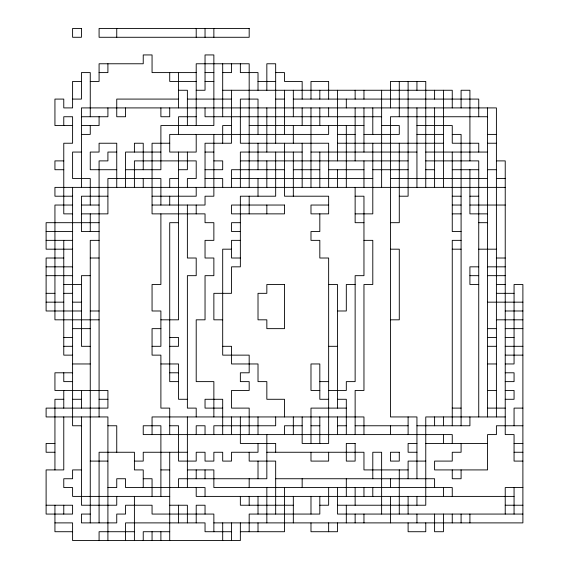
<?xml version="1.0" encoding="UTF-8"?>
<svg xmlns="http://www.w3.org/2000/svg" width="569" height="569" viewBox="0 0 569 569"><rect width="100%" height="100%" fill="white"/><g stroke="black" fill="none" stroke-linecap="round" stroke-linejoin="round"><path stroke-width="0.85" d="M99.084 72.597L107.911 72.597L107.911 63.771M196.205 72.597L152.058 72.597L152.058 54.937L143.232 54.937L143.232 63.771L99.084 63.771L99.084 81.424L90.258 81.424M205.039 72.597L213.866 72.597M222.692 72.597L231.526 72.597L231.526 63.771M275.673 72.597L284.5 72.597L284.5 81.424L302.16 81.424L302.16 99.084M81.424 81.424L72.597 81.424L72.597 107.911L63.771 107.911L63.771 99.084L54.937 99.084L54.937 125.571L72.597 125.571M196.205 81.424L169.718 81.424L169.718 72.597M205.039 81.424L213.866 81.424M258.013 81.424L275.673 81.424M178.545 90.258L187.379 90.258L187.379 125.571M196.205 90.258L205.039 90.258L205.039 54.937L213.866 54.937L213.866 125.571L160.892 125.571L160.892 169.718L125.571 169.718M222.692 90.258L452.255 90.258L452.255 107.911M72.597 99.084L81.424 99.084L81.424 72.597L90.258 72.597L90.258 116.745M178.545 99.084L116.745 99.084L116.745 116.745L125.571 116.745L125.571 107.911M187.379 99.084L231.526 99.084M275.673 99.084L284.5 99.084M293.327 99.084L478.742 99.084L478.742 116.745M81.424 116.745L107.911 116.745L107.911 107.911M196.205 116.745L178.545 116.745L178.545 134.405M381.621 116.745L205.039 116.745L205.039 107.911M487.576 116.745L390.455 116.745L390.455 416.942L416.942 416.942L416.942 478.742M81.424 125.571L99.084 125.571L99.084 116.745M231.526 125.571L222.692 125.571L222.692 143.232M249.179 125.571L363.961 125.571M381.621 125.571L399.282 125.571L399.282 134.405L363.961 134.405M416.942 125.571L452.255 125.571L452.255 143.232L478.742 143.232L478.742 152.058M81.424 134.405L90.258 134.405L90.258 125.571M337.474 134.405L355.134 134.405M416.942 134.405L443.429 134.405M452.255 134.405L461.089 134.405L461.089 425.768M487.576 134.405L496.403 134.405M169.718 143.232L152.058 143.232L152.058 213.866L205.039 213.866L205.039 222.692L213.866 222.692L213.866 240.353L205.039 240.353L205.039 258.013L213.866 258.013L213.866 275.673L205.039 275.673L205.039 319.821L196.205 319.821L196.205 381.621L213.866 381.621L213.866 416.942M337.474 143.232L443.429 143.232M487.576 143.232L496.403 143.232M81.424 152.058L72.597 152.058L72.597 178.545L90.258 178.545L90.258 205.039M116.745 152.058L107.911 152.058L107.911 160.892L99.084 160.892L99.084 416.942M160.892 152.058L125.571 152.058L125.571 187.379M205.039 152.058L213.866 152.058M302.16 152.058L240.353 152.058L240.353 187.379M310.987 152.058L416.942 152.058M425.768 152.058L487.576 152.058M63.771 160.892L54.937 160.892L54.937 169.718L63.771 169.718M213.866 160.892L222.692 160.892L222.692 169.718L205.039 169.718M240.353 160.892L408.108 160.892M425.768 160.892L478.742 160.892L478.742 416.942M496.403 160.892L505.229 160.892L505.229 434.595L514.063 434.595L514.063 461.089L522.89 461.089M116.745 169.718L90.258 169.718L90.258 152.058L99.084 152.058L99.084 143.232L116.745 143.232L116.745 187.379M178.545 169.718L187.379 169.718L187.379 152.058M284.5 169.718L231.526 169.718L231.526 187.379M293.327 169.718L319.821 169.718M328.647 169.718L363.961 169.718M372.795 169.718L408.108 169.718M425.768 169.718L434.595 169.718M452.255 169.718L478.742 169.718M487.576 169.718L496.403 169.718M178.545 178.545L169.718 178.545L169.718 187.379M205.039 178.545L222.692 178.545L222.692 187.379M231.526 178.545L372.795 178.545M390.455 178.545L487.576 178.545M496.403 178.545L505.229 178.545M505.229 187.379L54.937 187.379L54.937 196.205L72.597 196.205M107.911 196.205L81.424 196.205L81.424 231.526L99.084 231.526M152.058 196.205L196.205 196.205L196.205 187.379M355.134 196.205L363.961 196.205L363.961 275.673L355.134 275.673L355.134 381.621L346.308 381.621L346.308 390.455L328.647 390.455M399.282 196.205L408.108 196.205L408.108 81.424M452.255 196.205L461.089 196.205M469.916 196.205L478.742 196.205M72.597 205.039L54.937 205.039L54.937 319.821L99.084 319.821M81.424 205.039L99.084 205.039M152.058 205.039L205.039 205.039L205.039 196.205L213.866 196.205L213.866 134.405M328.647 205.039L310.987 205.039L310.987 213.866L328.647 213.866L328.647 196.205L284.5 196.205L284.5 143.232M452.255 205.039L461.089 205.039M469.916 205.039L505.229 205.039M72.597 213.866L63.771 213.866L63.771 143.232L72.597 143.232L72.597 116.745L63.771 116.745L63.771 125.571M81.424 213.866L107.911 213.866L107.911 178.545L160.892 178.545L160.892 205.039M355.134 213.866L372.795 213.866L372.795 143.232M452.255 213.866L461.089 213.866M487.576 213.866L469.916 213.866L469.916 169.718M99.084 222.692L46.11 222.692L46.11 249.179L72.597 249.179M178.545 222.692L169.718 222.692L169.718 381.621L178.545 381.621M240.353 222.692L231.526 222.692L231.526 231.526L240.353 231.526M363.961 222.692L355.134 222.692L355.134 187.379M390.455 222.692L399.282 222.692L399.282 143.232M478.742 222.692L487.576 222.692M46.11 231.526L72.597 231.526M461.089 231.526L452.255 231.526L452.255 152.058M46.11 240.353L72.597 240.353M99.084 240.353L90.258 240.353L90.258 522.89M240.353 240.353L231.526 240.353L231.526 258.013L240.353 258.013M363.961 240.353L372.795 240.353L372.795 284.5L363.961 284.5L363.961 390.455L355.134 390.455L355.134 434.595M461.089 240.353L452.255 240.353L452.255 425.768M231.526 249.179L222.692 249.179L222.692 355.134L249.179 355.134L249.179 372.795L240.353 372.795L240.353 381.621L249.179 381.621L249.179 390.455L231.526 390.455L231.526 408.108L249.179 408.108L249.179 434.595M390.455 249.179L399.282 249.179L399.282 319.821L390.455 319.821M452.255 249.179L461.089 249.179M478.742 249.179L496.403 249.179M63.771 258.013L46.11 258.013L46.11 310.987L81.424 310.987M90.258 258.013L99.084 258.013M496.403 258.013L505.229 258.013M46.11 266.84L72.597 266.84M478.742 266.84L469.916 266.84L469.916 284.5L478.742 284.5M487.576 266.84L505.229 266.84M46.11 275.673L72.597 275.673M90.258 275.673L81.424 275.673L81.424 346.308L90.258 346.308M469.916 275.673L478.742 275.673M487.576 275.673L505.229 275.673M63.771 284.5L81.424 284.5M328.647 284.5L337.474 284.5L337.474 408.108M355.134 284.5L346.308 284.5L346.308 310.987L337.474 310.987M496.403 284.5L505.229 284.5M46.11 293.327L54.937 293.327M63.771 293.327L72.597 293.327M496.403 293.327L514.063 293.327M46.11 302.16L63.771 302.16M72.597 302.16L81.424 302.16M487.576 302.16L522.89 302.16M90.258 310.987L99.084 310.987M505.229 310.987L522.89 310.987M160.892 319.821L178.545 319.821L178.545 152.058M222.692 319.821L213.866 319.821L213.866 293.327L231.526 293.327L231.526 266.84L240.353 266.84L240.353 196.205L275.673 196.205L275.673 152.058M496.403 319.821L522.89 319.821M72.597 328.647L90.258 328.647M160.892 328.647L152.058 328.647L152.058 355.134L160.892 355.134L160.892 408.108L169.718 408.108L169.718 434.595M487.576 328.647L496.403 328.647M505.229 328.647L522.89 328.647M63.771 337.474L72.597 337.474M169.718 337.474L178.545 337.474L178.545 346.308L169.718 346.308M487.576 337.474L496.403 337.474M505.229 337.474L514.063 337.474M63.771 346.308L72.597 346.308M152.058 346.308L160.892 346.308L160.892 310.987L152.058 310.987L152.058 284.5L160.892 284.5L160.892 213.866M222.692 346.308L231.526 346.308L231.526 363.961L258.013 363.961L258.013 381.621L266.84 381.621L266.84 399.282L284.5 399.282L284.5 416.942M328.647 346.308L337.474 346.308M487.576 346.308L496.403 346.308M505.229 346.308L522.89 346.308M72.597 355.134L63.771 355.134L63.771 240.353M505.229 355.134L522.89 355.134M72.597 363.961L90.258 363.961M160.892 363.961L178.545 363.961L178.545 399.282L187.379 399.282M487.576 363.961L496.403 363.961M505.229 363.961L514.063 363.961L514.063 284.5L522.89 284.5L522.89 522.89L213.866 522.89M72.597 372.795L54.937 372.795L54.937 390.455L107.911 390.455L107.911 408.108L46.11 408.108L46.11 416.942L107.911 416.942L107.911 540.55M169.718 372.795L178.545 372.795M505.229 372.795L514.063 372.795L514.063 381.621L505.229 381.621M72.597 381.621L63.771 381.621L63.771 372.795M319.821 381.621L328.647 381.621M319.821 390.455L310.987 390.455L310.987 363.961L319.821 363.961L319.821 399.282L328.647 399.282M487.576 390.455L496.403 390.455M505.229 390.455L514.063 390.455L514.063 399.282L505.229 399.282M63.771 399.282L54.937 399.282L54.937 469.916M72.597 399.282L81.424 399.282M99.084 399.282L107.911 399.282M337.474 399.282L346.308 399.282L346.308 434.595M222.692 408.108L205.039 408.108L205.039 399.282L222.692 399.282L222.692 434.595M346.308 408.108L310.987 408.108L310.987 443.429M452.255 408.108L461.089 408.108M487.576 408.108L505.229 408.108M522.89 408.108L514.063 408.108L514.063 425.768M505.229 416.942L425.768 416.942L425.768 505.229L337.474 505.229M81.424 425.768L72.597 425.768L72.597 187.379M107.911 425.768L116.745 425.768L116.745 452.255M169.718 425.768L178.545 425.768L178.545 461.089L196.205 461.089L196.205 452.255L205.039 452.255L205.039 461.089L213.866 461.089L213.866 452.255L222.692 452.255L222.692 461.089L231.526 461.089L231.526 452.255L258.013 452.255L258.013 443.429M302.16 425.768L284.5 425.768L284.5 434.595M310.987 425.768L319.821 425.768M337.474 425.768L346.308 425.768M355.134 425.768L408.108 425.768M416.942 425.768L469.916 425.768L469.916 416.942M522.89 425.768L496.403 425.768L496.403 434.595L487.576 434.595L487.576 469.916L434.595 469.916L434.595 461.089L452.255 461.089L452.255 452.255L461.089 452.255L461.089 443.429M54.937 443.429L46.11 443.429L46.11 452.255L54.937 452.255M416.942 443.429L408.108 443.429L408.108 452.255L416.942 452.255M425.768 443.429L487.576 443.429M514.063 443.429L522.89 443.429M187.379 452.255L143.232 452.255L143.232 461.089L134.405 461.089M266.84 452.255L363.961 452.255L363.961 469.916L408.108 469.916M514.063 452.255L522.89 452.255M90.258 461.089L107.911 461.089M425.768 461.089L408.108 461.089L408.108 478.742M81.424 469.916L72.597 469.916L72.597 478.742L63.771 478.742L63.771 487.576L72.597 487.576L72.597 496.403L169.718 496.403M160.892 469.916L169.718 469.916M187.379 469.916L213.866 469.916L213.866 487.576L452.255 487.576L452.255 496.403M143.232 478.742L152.058 478.742L152.058 496.403M275.673 478.742L434.595 478.742L434.595 487.576M107.911 487.576L116.745 487.576L116.745 478.742L125.571 478.742L125.571 487.576L205.039 487.576L205.039 496.403M522.89 487.576L505.229 487.576L505.229 514.063M514.063 496.403L196.205 496.403L196.205 487.576M46.11 505.229L72.597 505.229L72.597 514.063L46.11 514.063L46.11 469.916L63.771 469.916L63.771 416.942M169.718 505.229L187.379 505.229L187.379 522.89M293.327 505.229L240.353 505.229L240.353 496.403M319.821 505.229L328.647 505.229L328.647 487.576M505.229 505.229L522.89 505.229M90.258 514.063L81.424 514.063L81.424 522.89L116.745 522.89L116.745 514.063L125.571 514.063L125.571 505.229L152.058 505.229L152.058 514.063L213.866 514.063L213.866 531.723M522.89 514.063L337.474 514.063L337.474 487.576M54.937 522.89L72.597 522.89L72.597 540.55L240.353 540.55L240.353 522.89M72.597 531.723L54.937 531.723L54.937 505.229M134.405 531.723L99.084 531.723L99.084 540.55M169.718 531.723L143.232 531.723L143.232 540.55M231.526 531.723L205.039 531.723L205.039 522.89L125.571 522.89L125.571 540.55M240.353 531.723L284.5 531.723L284.5 487.576M514.063 487.576L514.063 514.063M496.403 416.942L496.403 107.911L81.424 107.911L81.424 187.379M487.576 107.911L487.576 416.942M469.916 160.892L469.916 90.258L461.089 90.258L461.089 107.911M469.916 514.063L469.916 522.89M461.089 469.916L461.089 478.742L452.255 478.742L452.255 469.916M461.089 514.063L461.089 522.89M452.255 443.429L452.255 434.595L143.232 434.595L143.232 425.768L160.892 425.768L160.892 496.403M452.255 514.063L452.255 522.89M443.429 90.258L443.429 187.379M443.429 416.942L443.429 425.768M443.429 434.595L443.429 443.429M443.429 487.576L443.429 496.403M443.429 514.063L443.429 531.723L434.595 531.723L434.595 514.063M434.595 90.258L434.595 99.084M434.595 107.911L434.595 187.379M434.595 416.942L434.595 425.768M425.768 187.379L425.768 81.424L390.455 81.424L390.455 107.911M425.768 522.89L425.768 531.723L408.108 531.723L408.108 522.89M416.942 81.424L416.942 90.258M416.942 107.911L416.942 187.379M416.942 496.403L416.942 505.229M416.942 514.063L416.942 522.89M408.108 416.942L408.108 434.595M408.108 496.403L408.108 514.063M399.282 81.424L399.282 116.745M399.282 469.916L399.282 514.063M390.455 425.768L390.455 434.595M390.455 478.742L390.455 487.576M390.455 496.403L390.455 522.89M381.621 90.258L381.621 187.379M381.621 514.063L381.621 452.255L372.795 452.255L372.795 478.742M372.795 107.911L372.795 134.405M372.795 487.576L372.795 496.403M363.961 90.258L363.961 99.084M363.961 107.911L363.961 152.058M363.961 160.892L363.961 187.379M363.961 434.595L363.961 416.942L152.058 416.942L152.058 434.595M363.961 487.576L363.961 496.403M363.961 514.063L363.961 522.89M355.134 90.258L355.134 99.084M355.134 107.911L355.134 160.892M355.134 487.576L355.134 505.229M355.134 514.063L355.134 522.89M346.308 99.084L346.308 107.911M346.308 125.571L346.308 187.379M346.308 478.742L346.308 496.403M346.308 505.229L346.308 522.89M337.474 90.258L337.474 160.892M337.474 169.718L337.474 187.379M337.474 416.942L337.474 434.595M337.474 522.89L337.474 531.723L310.987 531.723L310.987 522.89M328.647 99.084L328.647 81.424L310.987 81.424L310.987 99.084M328.647 107.911L328.647 116.745M328.647 125.571L328.647 134.405L169.718 134.405L169.718 152.058L196.205 152.058L196.205 134.405M328.647 187.379L328.647 143.232L240.353 143.232L240.353 99.084L258.013 99.084L258.013 134.405M328.647 452.255L328.647 461.089L310.987 461.089L310.987 452.255M328.647 522.89L328.647 531.723M319.821 90.258L319.821 99.084M319.821 107.911L319.821 125.571M319.821 152.058L319.821 187.379M319.821 213.866L319.821 231.526L310.987 231.526L310.987 240.353L319.821 240.353L319.821 258.013L328.647 258.013L328.647 443.429L302.16 443.429L302.16 416.942M319.821 416.942L319.821 443.429M319.821 496.403L319.821 514.063L249.179 514.063L249.179 531.723M310.987 107.911L310.987 187.379M310.987 496.403L310.987 514.063M302.16 107.911L302.16 125.571M302.16 143.232L302.16 187.379M302.16 478.742L302.16 487.576M293.327 90.258L293.327 116.745M293.327 125.571L293.327 143.232M293.327 152.058L293.327 196.205M293.327 416.942L293.327 434.595M293.327 496.403L293.327 522.89M284.5 90.258L284.5 134.405M275.673 143.232L275.673 63.771L266.84 63.771L266.84 90.258M275.673 416.942L275.673 425.768L213.866 425.768L213.866 434.595M275.673 452.255L275.673 443.429L240.353 443.429L240.353 416.942M275.673 514.063L275.673 461.089L249.179 461.089L249.179 452.255M266.84 107.911L266.84 152.058M266.84 160.892L266.84 187.379M266.84 205.039L266.84 213.866M266.84 434.595L266.84 478.742L178.545 478.742L178.545 487.576M266.84 487.576L266.84 522.89M258.013 90.258L258.013 72.597L240.353 72.597L240.353 63.771M258.013 143.232L258.013 169.718M258.013 178.545L258.013 196.205M258.013 416.942L258.013 434.595M258.013 461.089L258.013 478.742M258.013 496.403L258.013 514.063M258.013 522.89L258.013 531.723M249.179 187.379L249.179 63.771L196.205 63.771L196.205 125.571M249.179 196.205L249.179 213.866M249.179 478.742L249.179 487.576M249.179 496.403L249.179 505.229M231.526 90.258L231.526 143.232L205.039 143.232L205.039 187.379M231.526 416.942L231.526 434.595M231.526 522.89L231.526 540.55M222.692 63.771L222.692 116.745M222.692 522.89L222.692 540.55M213.866 28.45L213.866 37.277M205.039 28.45L205.039 37.277M205.039 434.595L205.039 425.768L196.205 425.768L196.205 434.595M205.039 469.916L205.039 478.742M205.039 514.063L205.039 505.229L196.205 505.229L196.205 522.89M196.205 28.45L196.205 37.277M196.205 205.039L196.205 213.866M196.205 416.942L196.205 408.108L187.379 408.108L187.379 275.673L196.205 275.673L196.205 258.013L187.379 258.013L187.379 205.039M196.205 469.916L196.205 478.742M187.379 187.379L187.379 178.545L196.205 178.545L196.205 160.892L134.405 160.892L134.405 187.379M187.379 416.942L187.379 487.576M178.545 72.597L178.545 107.911M178.545 505.229L178.545 522.89M169.718 107.911L169.718 116.745L160.892 116.745L160.892 107.911M169.718 196.205L169.718 205.039M169.718 452.255L169.718 540.55M160.892 531.723L160.892 540.55M152.058 531.723L152.058 540.55M143.232 169.718L143.232 143.232L134.405 143.232L134.405 152.058M143.232 178.545L143.232 187.379M143.232 487.576L143.232 469.916L134.405 469.916L134.405 452.255L99.084 452.255L99.084 522.89M134.405 496.403L134.405 540.55M116.745 28.45L116.745 37.277M116.745 496.403L116.745 505.229L81.424 505.229L81.424 416.942M90.258 213.866L90.258 231.526M81.424 390.455L81.424 408.108M63.771 390.455L63.771 408.108M63.771 505.229L63.771 514.063M81.424 28.45L72.597 28.45L72.597 37.277L81.424 37.277L81.424 28.45M249.179 28.45L99.084 28.45L99.084 37.277L249.179 37.277L249.179 28.45M284.5 205.039L231.526 205.039L231.526 213.866L284.5 213.866L284.5 205.039M284.5 284.5L266.84 284.5L266.84 293.327L258.013 293.327L258.013 319.821L266.84 319.821L266.84 328.647L284.5 328.647L284.5 284.5M355.134 443.429L346.308 443.429L346.308 461.089L355.134 461.089L355.134 443.429M399.282 452.255L390.455 452.255L390.455 461.089L399.282 461.089L399.282 452.255"/></g></svg>
